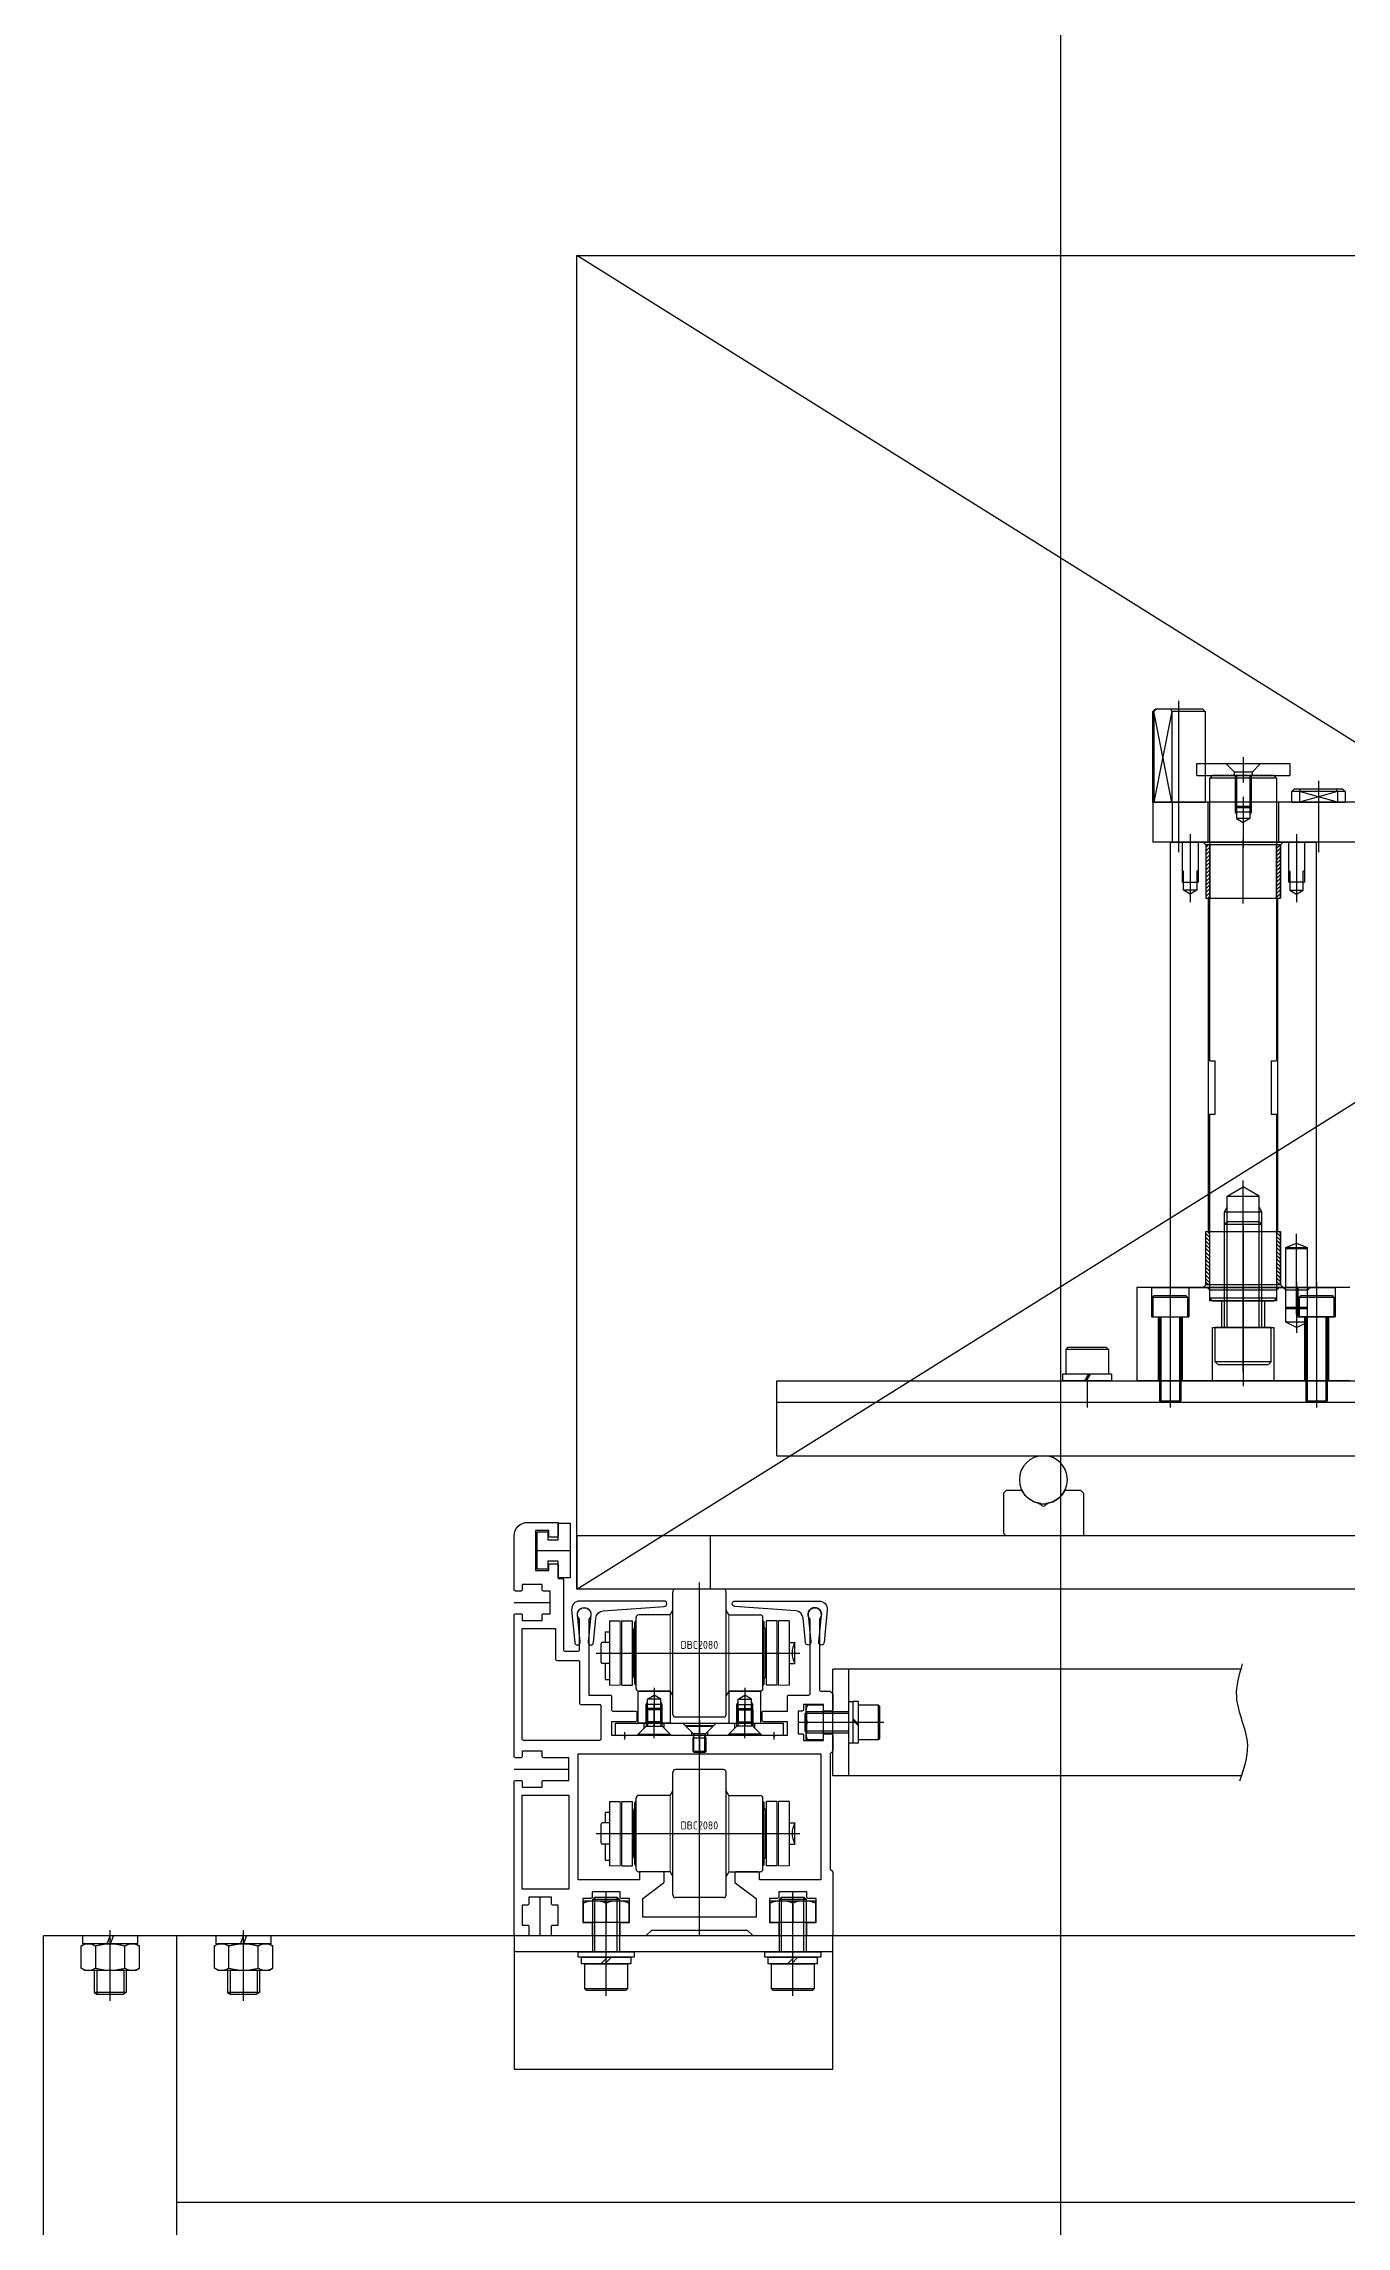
# Model space of a CAD drawing. Header units: millimetres. Extents: x 5349504 to 6791112, y -2212455 to -2153443.
# Drawn here: x 6344537 to 6345026, y -2199513 to -2198694 of the extents above; entities that cross this region are included whole.
import ezdxf

# ---------------------------------------------------------------- set-up
doc = ezdxf.new("R2010")
doc.units = ezdxf.units.MM
doc.header["$LTSCALE"] = 400
doc.linetypes.add('CEN', pattern=[62, 60, -1, 0, -1])
doc.layers.get('0').update_dxf_attribs({"lineweight": 9})
for name, color, linetype in [('CEN', 1, 'CEN'), ('EQUIP', 8, 'Continuous'), ('GRND', 8, 'Continuous')]:
    doc.layers.add(name, color=color, linetype=linetype)
doc.styles.add('F', font='isocp.shx', dxfattribs={"width": 0.8, "height": 3, "bigfont": 'whgtxt.shx'})

# ---------------------------------------------------------------- blocks, each defined once
blk = doc.blocks.new('A$C6F2A16E7')
for points in [[(-43.75, -85.25), (-40.75, -85.25, -0.414214), (-40.25, -85.75), (-40.25, -89.75, -0.414214), (-40.75, -90.25), (-55, -90.25, -0.414214), (-55.5, -89.75), (-55.5, -86.75, -0.414214), (-55, -86.25), (-53, -86.25), (-53, -78.75), (-55, -78.75, -0.414214), (-55.5, -78.25), (-55.5, -75.75), (-64, -75.75), (-64, -78.25, -0.414214), (-64.5, -78.75), (-66.5, -78.75), (-66.5, -86.25), (-64.5, -86.25, -0.414214), (-64, -86.75), (-64, -89.75, -0.414214), (-64.5, -90.25), (-69, -90.25, -0.414214), (-69.5, -89.75), (-69.5, -32.5, -0.414214), (-69, -32), (-67, -32, -0.414214), (-66.5, -32.5), (-66.5, -34.5), (-59, -34.5), (-59, -32.5, -0.414214), (-58.5, -32), (-49, -32), (-49, -23.5), (-58.5, -23.5, -0.414214), (-59, -23), (-59, -21), (-66.5, -21), (-66.5, -23, -0.414214), (-67, -23.5), (-69, -23.5, -0.414214), (-69.5, -23), (-69.5, 30, -0.414214), (-69, 30.5), (-67, 30.5, -0.414214), (-66.5, 30), (-66.5, 28), (-59, 28), (-59, 30, -0.414214), (-58.5, 30.5), (-56, 30.5), (-56, 39), (-58.5, 39, -0.414214), (-59, 39.5), (-59, 41.5), (-66.5, 41.5), (-66.5, 39.5, -0.414214), (-67, 39), (-69, 39, -0.414214), (-69.5, 39.5), (-69.5, 59.75, -0.414214), (-64.5, 64.75), (-53, 64.75), (-53, 59.75, -0.414214), (-53.5, 59.25), (-56, 59.25, -0.414214), (-56.5, 59.75), (-56.5, 61.75), (-61.5, 61.75), (-61.5, 46.75), (-56.5, 46.75), (-56.5, 48.75, -0.414214), (-56, 49.25), (-53.5, 49.25, -0.414214), (-53, 48.75), (-53, 43.75), (-51.5, 43.75, -0.414214), (-51, 43.25), (-51, 17, 0.414214), (-50.5, 16.5), (-45.5, 16.5, 0.414214), (-45, 17), (-45, 28.46, -2.448775), (-41.5, 28.46), (-41.5, 0), (-33.5, 0, -0.414214), (-33, -0.5), (-33, -5.5, 0.414214), (-32.5, -6), (-24, -6, -0.414214), (-23.5, -6.5), (-23.5, -9.5, -0.414214), (-24, -10), (-33, -10), (-33, -15.04), (-28.5, -15.04), (-28, -15.54), (-27.5, -15.04), (-0.5, -15.04), (0, -15.54), (0.5, -15.04), (27.5, -15.04), (28, -15.54), (28.5, -15.04), (33, -15.04), (33, -10), (24, -10, -0.414214), (23.5, -9.5), (23.5, -6.5, -0.414214), (24, -6), (33, -6), (33, -0.5, -0.414214), (33.5, 0), (41, 0, 0.414214), (41.5, 0.5), (41.5, 28.46, -2.448775), (45, 28.46), (45, 2, 0.414214), (45.5, 1.5), (49, 1.5), (49.85, 0.65, -0.198912), (50, 0.29), (50, -5.5, -0.414214), (49.5, -6), (47, -6, -0.414214), (46.5, -5.5), (46.5, -3.5), (39, -3.5), (39, -5.5, -0.414214), (38.5, -6), (37, -6), (37, -14.5), (38.5, -14.5, -0.414214), (39, -15), (39, -17), (46.5, -17), (46.5, -15, -0.414214), (47, -14.5), (49.5, -14.5, -0.414214), (50, -15), (50, -20.79, -0.198912), (49.85, -21.15), (49, -22), (49, -65.25), (49.85, -66.1, -0.198912), (50, -66.46), (50, -89.75, -0.414214), (49.5, -90.25), (40.75, -90.25, -0.414214), (40.25, -89.75), (40.25, -85.75, -0.414214), (40.75, -85.25), (43.75, -85.25), (43.75, -76.25), (40.75, -76.25, -0.414214), (40.25, -75.75), (40.25, -73.75), (29.75, -73.75), (29.75, -75.75, -0.414214), (29.25, -76.25), (26.25, -76.25), (26.25, -85.25), (29.25, -85.25, -0.414214), (29.75, -85.75), (29.75, -89.75, -0.414214), (29.25, -90.25), (20.21, -90.25, -0.198912), (19.85, -90.1), (18, -88.25), (-18, -88.25), (-19.85, -90.1, -0.198912), (-20.21, -90.25), (-29.25, -90.25, -0.414214), (-29.75, -89.75), (-29.75, -85.75, -0.414214), (-29.25, -85.25), (-26.25, -85.25), (-26.25, -76.25), (-29.25, -76.25, -0.414214), (-29.75, -75.75), (-29.75, -73.75), (-40.25, -73.75), (-40.25, -75.75, -0.414214), (-40.75, -76.25), (-43.75, -76.25)], [(-37, -4), (-37, -16.5, -0.414214), (-37.5, -17), (-66, -17, -0.414214), (-66.5, -16.5), (-66.5, 25), (-54, 25), (-54, 13.5, 0.414214), (-53.5, 13), (-45.5, 13, -0.414214), (-45, 12.5), (-45, -3, 0.414214), (-44.5, -3.5), (-37.5, -3.5, -0.414214)], [(-13.45, -70.4, 0.236068), (-13.25, -70), (-13.25, -66.75, 0.414214), (-13.75, -66.25), (-22, -66.25, 0.414214), (-22.5, -66.75), (-22.5, -69.25), (-45.5, -69.25), (-45.5, -22), (45.5, -22), (45.5, -69.25), (22.5, -69.25), (22.5, -66.75, 0.414214), (22, -66.25), (13.75, -66.25, 0.414214), (13.25, -66.75), (13.25, -70, 0.236068), (13.45, -70.4), (21.25, -76.25), (21.25, -83.25), (-21.25, -83.25), (-21.25, -76.25)]]:
    blk.add_lwpolyline(points, format="xyb", close=True)
blk.add_lwpolyline([(-66.5, -72.75), (-66.5, -37.5), (-49, -37.5), (-49, -72.75)], close=True)
at = {"layer": 'EQUIP'}
for p, q in [((-61.5, 54.25), (-53, 54.25)), ((-69.5, 34.75), (-56, 34.75)), ((0, -90.25), (0, 0)), ((-28, -16.66), (-28, -13.96)), ((28, -16.66), (28, -13.96)), ((50, -10.25), (37, -10.25)), ((-69.5, -27.75), (-49, -27.75)), ((-59.75, -90.25), (-59.75, -75.75)), ((-35, -90.25), (-35, -73.75)), ((35, -90.25), (35, -73.75))]:
    blk.add_line(p, q, dxfattribs=at)
blk = doc.blocks.new('A$C00A011E8')
for p, q in [((7.9, 10.25), (12.4, 10.25)), ((7.9, 4), (7.9, 10.25)), ((12.4, 10.25), (12.4, -10.25)), ((0, 7), (4, 7)), ((0, -7), (0, 7)), ((4, 7), (4, 4)), ((4, 4), (7.9, 4)), ((4, -7), (0, -7)), ((7.9, -4), (4, -4)), ((4, -4), (4, -7)), ((7.9, -10.25), (7.9, -4)), ((12.4, -10.25), (7.9, -10.25))]:
    blk.add_line(p, q)
at = {"layer": 'EQUIP'}
blk.add_line((0, 0), (12.4, 0), dxfattribs=at)
blk = doc.blocks.new('A$C70BC12A1')
blk.add_lwpolyline([(-6, 0), (6, 0), (6, 12), (-6, 12)], close=True)
at = {"layer": 'EQUIP'}
for p, q in [((-2.46, 9), (0, 10.42)), ((-2.46, 9), (2.46, 9)), ((-2.46, 0.54), (-2.46, 9)), ((0, 13.2), (0, -1.2)), ((2.46, 9), (0, 10.42)), ((2.46, 0.54), (2.46, 9)), ((-3, 7), (-2.46, 7.94)), ((-3, 7), (3, 7)), ((-3, 0), (-3, 7)), ((-3, 0), (-2.46, 0.54)), ((-2.46, 0.54), (2.46, 0.54)), ((3, 7), (2.46, 7.94)), ((3, 0), (2.46, 0.54)), ((3, 0), (3, 7))]:
    blk.add_line(p, q, dxfattribs=at)
blk = doc.blocks.new('A$C21DB73E4')
for p, q in [((-3, -0.54), (-2.46, 0)), ((-2.46, 0), (2.46, 0)), ((2.46, 0), (3, -0.54)), ((-3, -6.6), (-6, -9.6)), ((-3, -6.6), (-3, -0.54)), ((-3, -0.54), (3, -0.54)), ((3, -6.6), (-3, -6.6)), ((3, -0.54), (3, -6.6)), ((6, -9.6), (3, -6.6)), ((-6, -9.6), (-6, -10)), ((6, -9.6), (-6, -9.6)), ((-6, -10), (6, -10)), ((6, -10), (6, -9.6))]:
    blk.add_line(p, q)
at = {"layer": 'EQUIP'}
for p, q in [((-2.46, 0), (-2.46, -6.6)), ((0, -11.12), (0, 1.22)), ((2.46, 0), (2.46, -6.6))]:
    blk.add_line(p, q, dxfattribs=at)
blk = doc.blocks.new('A$C6F9874AD')
for p, q in [((-5, 5.7), (5, 5.7)), ((2.5, 1.45), (-2.5, 1.45)), ((2.5, -3.57), (-2.5, -3.57))]:
    blk.add_line(p, q)
blk.add_lwpolyline([(-2.25, 2.95), (2.25, 2.95), (5, 5.7), (5, 6), (-5, 6), (-5, 5.7), (-2.25, 2.95)])
blk.add_lwpolyline([(2.25, 2.95, 0.288357), (2.07, 2.45), (2.07, 2.2), (2.5, 1.45), (2.5, -3.57), (2.07, -4), (-2.07, -4), (-2.5, -3.57), (-2.5, 1.45), (-2.07, 2.2), (-2.07, 2.45, 0.288357), (-2.25, 2.95)], format="xyb")
at = {"layer": 'EQUIP'}
for p, q in [((-2.07, -4), (-2.07, 2.2)), ((0, 7), (0, -5)), ((2.07, -4), (2.07, 2.2))]:
    blk.add_line(p, q, dxfattribs=at)
blk = doc.blocks.new('A$C63C32A81')
for p, q in [((31.5, 0), (-31.5, 0)), ((-31.5, -4.5), (-31.5, 0)), ((31.5, -4.5), (31.5, 0)), ((31.5, -4.5), (-31.5, -4.5))]:
    blk.add_line(p, q)
at = {"layer": 'EQUIP'}
for p, q in [((-20.75, -1.85), (-20.75, 0)), ((-17, -5.63), (-17, 1.12)), ((-13.25, -1.85), (-13.25, 0)), ((-3, -3.25), (-6.25, 0)), ((0, 1.12), (0, -5.63)), ((0, 1.12), (0, -5.63)), ((3, -3.25), (6.25, 0)), ((13.25, -1.85), (13.25, 0)), ((17, -5.63), (17, 1.12)), ((20.75, -1.85), (20.75, 0)), ((-20.75, -1.85), (-23.4, -4.5)), ((-13.25, -1.85), (-10.6, -4.5)), ((-3, -3.25), (-3, -4.5)), ((3, -3.25), (3, -4.5)), ((13.25, -1.85), (10.6, -4.5)), ((20.75, -1.85), (23.4, -4.5))]:
    blk.add_line(p, q, dxfattribs=at)
blk = doc.blocks.new('A$C1BD1613E')
at = {"extrusion": (0, 0, -1), "zscale": -1}
blk.add_blockref('A$C70BC12A1', (17, 0), dxfattribs=at)
for name, p in [('A$C70BC12A1', (17, 0)), ('A$C63C32A81', (0, 0))]:
    blk.add_blockref(name, p)
at = {"layer": 'EQUIP', "extrusion": (0, 0, -1), "zscale": -1}
blk.add_blockref('A$C21DB73E4', (17, 5.5), dxfattribs=at)
at = {"layer": 'EQUIP'}
for name, p in [('A$C6F9874AD', (0, -6.95)), ('A$C21DB73E4', (17, 5.5))]:
    blk.add_blockref(name, p, dxfattribs=at)
blk = doc.blocks.new('A$C0E4A51D9')
for p, q in [((-10, -23), (-10, 23)), ((9, 24), (-9, 24)), ((10, -23), (10, 23)), ((-33.7, 12.05), (-29.7, 12.05)), ((-33.7, 12.05), (-33.7, -12.05)), ((-29.1, 12.05), (-25.1, 12.05)), ((-29.1, -12.05), (-29.1, 12.05)), ((-25.1, -12.05), (-25.1, 12.05)), ((-24.8, 8.65), (-24.8, -8.65)), ((-24.3, -11.5), (-24.3, 11.5)), ((-23.8, -13.29), (-23.8, 13.29)), ((-11, 14.29), (-22.8, 14.29)), ((-11, 14.29), (-10, 16.07)), ((11, 14.29), (10, 16.07)), ((11, 14.29), (22.8, 14.29)), ((23.8, -13.29), (23.8, 13.29)), ((24.3, -11.5), (24.3, 11.5)), ((24.8, 8.65), (24.8, -8.65)), ((25.1, -12.05), (25.1, 12.05)), ((29.1, 12.05), (25.1, 12.05)), ((29.1, -12.05), (29.1, 12.05)), ((33.7, 12.05), (29.7, 12.05)), ((33.7, 12.05), (33.7, -12.05)), ((-36.9, -3.46), (-36.9, 3.47)), ((-33.7, 3.97), (-36.4, 3.97)), ((-35.4, 7.97), (-35.4, 3.97)), ((-35.4, 7.97), (-33.7, 7.97)), ((33.7, 3.97), (35.8, 3.97)), ((35.8, -3.96), (35.8, 3.97)), ((-33.7, -3.96), (-36.4, -3.96)), ((-35.4, -3.96), (-35.4, -9.96)), ((33.7, -3.96), (35.8, -3.96)), ((-35.4, -9.96), (-33.7, -9.96)), ((-29.1, -12.05), (-25.1, -12.05)), ((-11, -14.29), (-22.8, -14.29)), ((-11, -14.29), (-10, -16.07)), ((11, -14.29), (10, -16.07)), ((11, -14.29), (22.8, -14.29)), ((29.1, -12.05), (25.1, -12.05)), ((9, -24), (-9, -24))]:
    blk.add_line(p, q)
at = {"lineweight": 0}
for p, q in [((-29.7, -12.05), (-29.7, 12.05)), ((-11, 14.29), (-11, -14.29)), ((11, 14.29), (11, -14.29)), ((29.7, -12.05), (29.7, 12.05)), ((-29.7, -12.05), (-33.7, -12.05)), ((29.7, -12.05), (33.7, -12.05))]:
    blk.add_line(p, q, dxfattribs=at)
for centre, radius, start, end in [((-9, 23), 1, 90, 180), ((9, 23), 1, 0, 90), ((-23.8, 11.5), 0.5, 90, 180), ((-22.8, 13.29), 1, 90, 180), ((22.8, 13.29), 1, 0, 90), ((23.8, 11.5), 0.5, 0, 90), ((-36.4, 3.47), 0.5, 90, 180), ((42.75, 0), 8, 150.28903, 209.71097), ((-36.4, -3.46), 0.5, 180, 270), ((-23.8, -11.5), 0.5, 180, 270), ((-22.8, -13.29), 1, 180, 270), ((22.8, -13.29), 1, 270, 0), ((23.8, -11.5), 0.5, 270, 0), ((-9, -23), 1, 180, 270), ((9, -23), 1, 270, 0)]:
    blk.add_arc(centre, radius, start, end)
for centre, start, end in [((-23.8, 8.65), 120, 180), ((23.8, 8.65), 0, 60), ((-23.8, -8.65), 180, 240), ((23.8, -8.65), 300, 0)]:
    blk.add_arc(centre, 1, start, end, dxfattribs=at)
at = {"layer": 'EQUIP'}
for p, q in [((0, -26.4), (0, 26.4)), ((-38.72, 0), (37.62, 0))]:
    blk.add_line(p, q, dxfattribs=at)
at = {"layer": 'EQUIP', "lineweight": 0, "style": 'F'}
blk.add_text('DBC2080', height=3, dxfattribs=at).set_placement((-7.1, 1.55))
blk = doc.blocks.new('A$C02EA7444')
blk.add_lwpolyline([(1.5, -10.4, 1), (3.5, -10.6), (4.39, -1.4, -0.365037), (7.15, 1.3), (30, 3, 1), (30, 5), (-1.7, 5, 0.442767), (-4.69, 1.71), (-3.5, -10.6, 1), (-1.5, -10.4), (-2.49, -0.24, -1.10147), (2.49, -0.24)], format="xyb", close=True)
blk = doc.blocks.new('A$C4C463F46')
for p, q in [((8.5, 8), (-8.5, 8)), ((-8.5, 0), (-8.5, 8)), ((8.5, 0), (-8.5, 0)), ((0, 7.24), (0, 0)), ((8.5, 8), (8.5, 0))]:
    blk.add_line(p, q)
for centre in [(-4.25, -4.27), (4.25, -4.27)]:
    blk.add_arc(centre, 12.27, 69.72972, 110.27028)
blk = doc.blocks.new('A$C514337F8')
for p, q in [((-5, 19.69), (5, 19.69)), ((0.54, -2), (-1.96, -4.5)), ((1.96, -2), (-0.54, -4.5)), ((8, -13.9), (-8, -13.9))]:
    blk.add_line(p, q)
blk.add_lwpolyline([(-5, 0), (-5, 19.69), (-4.19, 20.5), (4.19, 20.5), (5, 19.69), (5, 0)])
for points in [[(-10.5, -2), (-10.5, 0), (10.5, 0), (10.5, -2)], [(-9.2, -4.5), (-9.2, -2), (9.2, -2), (9.2, -4.5)], [(8, -4.5), (8, -13.9), (7.4, -14.5), (-7.4, -14.5), (-8, -13.9), (-8, -4.5)]]:
    blk.add_lwpolyline(points, close=True)
at = {"layer": 'EQUIP'}
for p, q in [((-4.19, 0), (-4.19, 20.5)), ((0, -16.5), (0, 22.5)), ((4.19, 0), (4.19, 20.5))]:
    blk.add_line(p, q, dxfattribs=at)
blk = doc.blocks.new('A$C65627FEB')
at = {"layer": 'EQUIP'}
for p, q in [((164.28, 329), (165.28, 330)), ((164.28, 329), (176.77, 329)), ((164.28, 329), (164.28, 295)), ((182.91, 330), (165.28, 330)), ((174.28, 333.06), (174.28, 276.37)), ((176.77, 329), (177.21, 330)), ((176.77, 329), (176.77, 295)), ((176.77, 329), (183.55, 295)), ((176.77, 295), (183.55, 329)), ((182.55, 330), (183.55, 329)), ((182.91, 330), (183.91, 329)), ((183.55, 329), (183.91, 329)), ((183.55, 329), (183.55, 295)), ((183.91, 295), (183.91, 329)), ((150, 311.93), (150, 302.43)), ((121.83, 303.06), (121.83, 276.37)), ((143.5, 309.5), (132.5, 309.5)), ((132.5, 309.5), (132.5, 305)), ((146.7, 305), (132.5, 305)), ((138.5, 305), (137.5, 304)), ((137.5, 304), (162.5, 304)), ((137.5, 304), (137.5, 198)), ((138.5, 305), (161.5, 305)), ((156.5, 309.5), (143.5, 309.5)), ((143.5, 309.5), (146.7, 306.3)), ((146.7, 306.3), (153.3, 306.3)), ((146.7, 306.3), (146.7, 305)), ((153.3, 305), (146.7, 305)), ((147, 305), (153, 305)), ((147, 305), (147, 293.39)), ((147.5, 305), (147.5, 292.89)), ((152.5, 305), (152.5, 292.89)), ((153, 305), (153, 293.39)), ((153.3, 306.3), (156.5, 309.5)), ((153.3, 305), (153.3, 306.3)), ((167.5, 305), (153.3, 305)), ((167.5, 309.5), (156.5, 309.5)), ((162.5, 304), (161.5, 305)), ((162.5, 198), (162.5, 304)), ((167.5, 305), (167.5, 309.5)), ((72.03, 295), (183.91, 295)), ((111.83, 299), (112.83, 300)), ((111.83, 299), (131.83, 299)), ((111.83, 299), (111.83, 295)), ((131.83, 295), (111.83, 295)), ((130.83, 300), (112.83, 300)), ((114.69, 299), (115.12, 300)), ((114.69, 299), (128.97, 295)), ((114.69, 299), (114.69, 295)), ((114.69, 295), (128.97, 299)), ((128.97, 299), (128.54, 300)), ((128.97, 299), (128.97, 295)), ((130.83, 300), (131.83, 299)), ((131.83, 295), (131.83, 299)), ((136.75, 295), (136.75, 280)), ((150, 297), (150, 278)), ((163.25, 295), (163.25, 280)), ((183.91, 295), (164.28, 295)), ((176.71, 295), (176.71, 280)), ((183.91, 295), (183.91, 280)), ((147, 293.39), (147, 291.37)), ((147, 293.39), (153, 293.39)), ((147.5, 292.89), (147, 293.39)), ((147, 291.37), (147.5, 290.51)), ((147, 291.37), (153, 291.37)), ((147.5, 292.89), (147.5, 288.93)), ((147.5, 292.89), (152.5, 292.89)), ((147.5, 288.93), (150, 287.48)), ((147.5, 288.93), (152.5, 288.93)), ((152.5, 288.93), (150, 287.48)), ((152.5, 292.89), (153, 293.39)), ((152.5, 292.89), (152.5, 288.93)), ((153, 291.37), (152.5, 290.51)), ((153, 293.39), (153, 291.37)), ((72.03, 280), (183.91, 280)), ((177.5, 280), (122.5, 280)), ((122.5, 113), (122.5, 280)), ((127, 280), (127, 269.61)), ((130, 283), (130, 257.56)), ((133, 280), (133, 269.61)), ((135, 280), (136, 279)), ((136, 259), (136, 279)), ((136, 279), (137.5, 279)), ((136, 279), (136, 259)), ((136, 279), (164, 279)), ((136.23, 279), (137.5, 277.73)), ((137.5, 259), (137.5, 279)), ((150, 257), (150, 281)), ((162.5, 279), (164, 279)), ((162.5, 279), (162.5, 259)), ((163.1, 279), (164, 278.1)), ((164, 279), (165, 280)), ((164, 279), (164, 259)), ((164, 279), (164, 259)), ((167, 280), (167, 269.61)), ((170, 283), (170, 257.56)), ((173, 280), (173, 269.61)), ((177.5, 280), (177.5, 113)), ((136, 277.82), (137.5, 276.32)), ((136, 276.4), (137.5, 274.9)), ((136, 274.99), (137.5, 273.49)), ((136, 273.57), (137.5, 272.07)), ((136, 272.16), (137.5, 270.66)), ((136, 270.75), (137.5, 269.25)), ((162.5, 278.19), (164, 276.69)), ((162.5, 276.77), (164, 275.27)), ((162.5, 275.36), (164, 273.86)), ((162.5, 273.94), (164, 272.44)), ((162.5, 272.53), (164, 271.03)), ((162.5, 271.12), (164, 269.62)), ((127, 269.61), (127.5, 269.11)), ((127, 269.61), (127, 265)), ((127.5, 265), (127, 265)), ((127.5, 265), (127.5, 269.11)), ((127.5, 265), (132.5, 265)), ((127.5, 262), (127.5, 265)), ((130, 260.56), (127.5, 262)), ((132.5, 262), (127.5, 262)), ((132.5, 262), (130, 260.56)), ((132.5, 269.11), (133, 269.61)), ((132.5, 269.11), (132.5, 265)), ((132.5, 265), (133, 265)), ((132.5, 265), (132.5, 262)), ((133, 269.61), (133, 265)), ((136, 269.33), (137.5, 267.83)), ((136, 267.92), (137.5, 266.42)), ((136, 266.5), (137.5, 265)), ((136, 265.09), (137.5, 263.59)), ((136, 263.67), (137.5, 262.17)), ((136, 262.26), (137.5, 260.76)), ((162.5, 269.7), (164, 268.2)), ((162.5, 268.29), (164, 266.79)), ((162.5, 266.87), (164, 265.37)), ((162.5, 265.46), (164, 263.96)), ((162.5, 264.04), (164, 262.54)), ((162.5, 262.63), (164, 261.13)), ((167, 269.61), (167, 265)), ((167.5, 269.11), (167, 269.61)), ((167.5, 265), (167, 265)), ((167.5, 269.11), (167.5, 265)), ((172.5, 265), (167.5, 265)), ((167.5, 265), (167.5, 262)), ((167.5, 262), (172.5, 262)), ((167.5, 262), (170, 260.56)), ((170, 260.56), (172.5, 262)), ((173, 269.61), (172.5, 269.11)), ((172.5, 265), (172.5, 269.11)), ((172.5, 262), (172.5, 265)), ((172.5, 265), (173, 265)), ((173, 269.61), (173, 265)), ((136, 260.85), (137.5, 259.35)), ((136, 259.43), (136.43, 259)), ((137.5, 259), (136, 259)), ((164, 259), (136, 259)), ((137, 134), (137, 259)), ((162.5, 261.22), (164, 259.72)), ((162.5, 259.8), (163.3, 259)), ((164, 259), (162.5, 259)), ((163, 134), (163, 259)), ((139.5, 198), (137.5, 198)), ((139.5, 198), (139.5, 178)), ((162.5, 198), (160.5, 198)), ((160.5, 178), (160.5, 198)), ((139.5, 178), (137.5, 178)), ((137.5, 178), (137.5, 109)), ((162.5, 178), (160.5, 178)), ((162.5, 109), (162.5, 178)), ((144, 147.31), (150, 150.77)), ((144, 147.31), (150, 150.77)), ((150, 106), (150, 153.22)), ((150, 81.6), (150, 152.61)), ((156, 147.31), (150, 150.77)), ((156, 147.31), (150, 150.77)), ((143, 141.46), (144, 143.19)), ((143, 141.46), (144, 143.19)), ((143, 136.78), (143, 141.46)), ((157, 141.46), (143, 141.46)), ((157, 141.46), (143, 141.46)), ((143, 136.78), (143, 141.46)), ((144, 137.78), (144, 147.31)), ((156, 147.31), (144, 147.31)), ((156, 147.31), (144, 147.31)), ((144, 137.78), (144, 147.31)), ((156, 137.78), (156, 147.31)), ((156, 137.78), (156, 147.31)), ((157, 141.46), (156, 143.19)), ((157, 141.46), (156, 143.19)), ((157, 136.78), (157, 141.46)), ((157, 136.78), (157, 141.46)), ((130, 111), (130, 133.15)), ((136, 133.57), (136.43, 134)), ((137.5, 134), (136, 134)), ((136, 134), (136, 114)), ((136, 114), (136, 134)), ((164, 134), (136, 134)), ((136, 132.15), (137.5, 133.65)), ((136, 130.74), (137.5, 132.24)), ((137.5, 134), (137.5, 114)), ((143, 136.78), (144, 137.78)), ((143, 136.78), (144, 137.78)), ((157, 136.78), (143, 136.78)), ((143, 98), (143, 136.78)), ((143, 108), (143, 136.78)), ((157, 136.78), (143, 136.78)), ((156, 137.78), (144, 137.78)), ((144, 98), (144, 137.78)), ((144, 108), (144, 137.78)), ((156, 137.78), (144, 137.78)), ((150, 136), (150, 112)), ((157, 136.78), (156, 137.78)), ((156, 98), (156, 137.78)), ((156, 108), (156, 137.78)), ((157, 136.78), (156, 137.78)), ((157, 98), (157, 136.78)), ((157, 108), (157, 136.78)), ((162.5, 133.2), (163.3, 134)), ((162.5, 114), (162.5, 134)), ((164, 134), (162.5, 134)), ((162.5, 131.78), (164, 133.28)), ((162.5, 130.37), (164, 131.87)), ((164, 114), (164, 134)), ((164, 114), (164, 134)), ((126.04, 128.02), (126, 128)), ((126, 127.5), (126.5, 128)), ((126, 128), (126, 113)), ((134, 128), (126, 128)), ((126, 127.5), (134, 127.5)), ((126, 127.5), (126, 105.5)), ((130, 129.73), (126.04, 128.02)), ((133.5, 128), (126.5, 128)), ((130, 103), (130, 130)), ((134, 128), (130, 129.73)), ((133.5, 128), (134, 127.5)), ((134, 113), (134, 128)), ((134, 105.5), (134, 127.5)), ((136, 129.33), (137.5, 130.83)), ((136, 127.91), (137.5, 129.41)), ((136, 126.5), (137.5, 128)), ((136, 125.08), (137.5, 126.58)), ((136, 123.67), (137.5, 125.17)), ((136, 122.25), (137.5, 123.75)), ((162.5, 128.96), (164, 130.46)), ((162.5, 127.54), (164, 129.04)), ((162.5, 126.13), (164, 127.63)), ((162.5, 124.71), (164, 126.21)), ((162.5, 123.3), (164, 124.8)), ((162.5, 121.88), (164, 123.38)), ((122.5, 115), (122.5, 76)), ((130, 115), (130, 96)), ((136, 120.84), (137.5, 122.34)), ((136, 119.43), (137.5, 120.93)), ((136, 118.01), (137.5, 119.51)), ((136, 116.6), (137.5, 118.1)), ((136, 115.18), (137.5, 116.68)), ((136.23, 114), (137.5, 115.27)), ((150, 115), (150, 76)), ((162.5, 120.47), (164, 121.97)), ((162.5, 119.06), (164, 120.56)), ((162.5, 117.64), (164, 119.14)), ((162.5, 116.23), (164, 117.73)), ((162.5, 114.81), (164, 116.31)), ((163.1, 114), (164, 114.9)), ((177.5, 115), (177.5, 76)), ((110, 113), (190, 113)), ((115.5, 113), (115.5, 102)), ((129.5, 113), (115.5, 113)), ((115.5, 113), (115.5, 102)), ((116, 109.4), (116.6, 110)), ((129, 109.4), (116, 109.4)), ((116, 109.4), (116, 102)), ((128.4, 110), (116.6, 110)), ((122.5, 113.68), (122.5, 68)), ((177.5, 113), (122.5, 113)), ((124.95, 113), (125.95, 112)), ((136.5, 113), (125.51, 113)), ((125.95, 112), (134.05, 112)), ((125.95, 100), (125.95, 112)), ((129, 109.4), (128.4, 110)), ((129, 109.4), (129, 102)), ((129.5, 113), (129.5, 102)), ((129.5, 113), (129.5, 102)), ((135.05, 113), (134.05, 112)), ((134.05, 100), (134.05, 112)), ((135, 113), (136, 114)), ((136, 114), (137.5, 114)), ((136, 114), (164, 114)), ((136.5, 113), (137.5, 112)), ((137.5, 112), (162.5, 112)), ((137.5, 112), (137.5, 108)), ((137.5, 109), (138.5, 108)), ((137.5, 109), (162.5, 109)), ((137.5, 108), (162.5, 108)), ((161.5, 108), (138.5, 108)), ((142, 108), (143, 108)), ((142, 108), (142, 98)), ((143, 108), (157, 108)), ((158, 98), (158, 108)), ((161.5, 108), (162.5, 109)), ((162.5, 114), (164, 114)), ((162.5, 112), (163.5, 113)), ((162.5, 108), (162.5, 112)), ((164, 114), (165, 113)), ((170.5, 113), (170.5, 102)), ((184.5, 113), (170.5, 113)), ((170.5, 113), (170.5, 102)), ((171, 109.4), (171.6, 110)), ((184, 109.4), (171, 109.4)), ((171, 109.4), (171, 102)), ((183.4, 110), (171.6, 110)), ((177.5, 113.68), (177.5, 68)), ((184, 109.4), (183.4, 110)), ((184, 109.4), (184, 102)), ((184.5, 113), (184.5, 102)), ((184.5, 113), (184.5, 102)), ((190, 113), (190, 78)), ((115.5, 102), (129.5, 102)), ((129.5, 102), (115.5, 102)), ((118, 102), (118, 78)), ((118, 102), (118, 78)), ((118.5, 102), (118.5, 70.5)), ((119, 102), (119, 70)), ((130, 98), (125.95, 100)), ((125.95, 100), (134.05, 100)), ((126, 105.5), (134, 105.5)), ((126, 105.5), (126.5, 105)), ((126, 102), (126, 70)), ((126.5, 105), (133.5, 105)), ((126.5, 102), (126.5, 70.5)), ((127, 102), (127, 78)), ((127, 102), (127, 78)), ((130, 98), (134.05, 100)), ((133.5, 105), (134, 105.5)), ((184.5, 102), (170.5, 102)), ((184.5, 102), (170.5, 102)), ((173, 102), (173, 78)), ((173, 102), (173, 78)), ((173.5, 102), (173.5, 70.5)), ((174, 102), (174, 70)), ((181, 102), (181, 70)), ((181.5, 102), (181.5, 70.5)), ((182, 102), (182, 78)), ((182, 102), (182, 78)), ((142, 98), (138.5, 98)), ((138.5, 98), (138.5, 78)), ((139.5, 85.2), (139.5, 98)), ((139.5, 98), (160.5, 98)), ((158, 98), (142, 98)), ((161.5, 98), (158, 98)), ((160.5, 85.2), (160.5, 98)), ((161.5, 78), (161.5, 98)), ((200.6, 89.8), (201.3, 90.5)), ((201.3, 90.5), (215.9, 90.5)), ((215.9, 90.5), (216.6, 89.8)), ((140.7, 84), (139.5, 85.2)), ((139.5, 85.2), (150, 85.2)), ((140.7, 84), (150, 84)), ((150, 85.2), (160.5, 85.2)), ((150, 84), (159.3, 84)), ((159.3, 84), (160.5, 85.2)), ((200.6, 89.8), (216.6, 89.8)), ((200.6, 89.8), (200.6, 80.5)), ((216.6, 89.8), (216.6, 80.5)), ((325, 78), (-325, 78)), ((110, 78), (190, 78)), ((199.4, 80.5), (199.4, 78)), ((199.4, 80.5), (217.8, 80.5)), ((199.4, 78), (217.8, 78)), ((207.47, 80.5), (209, 78)), ((208.08, 80.5), (209.62, 78)), ((208.6, 80), (208.6, 68)), ((217.8, 80.5), (217.8, 78)), ((325, 70), (325, 78)), ((325, 70), (-325, 70)), ((325, 70), (-325, 70)), ((118.5, 70.5), (119, 70)), ((126.5, 70.5), (118.5, 70.5)), ((126, 70), (119, 70)), ((126.5, 70.5), (126, 70)), ((173.5, 70.5), (174, 70)), ((181.5, 70.5), (173.5, 70.5)), ((181, 70), (174, 70)), ((181.5, 70.5), (181, 70)), ((325, 50), (325, 70)), ((325, 50), (-325, 50)), ((210, 36), (211, 37)), ((210, 36), (210, 20)), ((211, 37), (216.94, 37)), ((233.06, 37), (239, 37)), ((239, 37), (240, 36)), ((240, 36), (240, 21)), ((226.58, 32), (223.42, 32)), ((45, 20), (400, 20)), ((45, 20), (239, 20)), ((240, 21), (239, 20)), ((350, 20), (350, 0)), ((400, 20), (400, 0)), ((-400, 0), (400, 0))]:
    blk.add_line(p, q, dxfattribs=at)
blk.add_circle((225, 41), 9, dxfattribs=at)
for centre, radius, start, end in [((225, 41), 9, 206.3878, 263.63052), ((225, 41), 9, 276.36948, 333.6122), ((225, 32), 1, 176.81526, 3.18474)]:
    blk.add_arc(centre, radius, start, end, dxfattribs=at)
blk = doc.blocks.new('BL-EQ-SECT_1_20230313')
at = {"layer": 'EQUIP'}
for p, q in [((24282.74, 1902.6), (25082.74, 2402.6)), ((25082.74, 1902.6), (24282.74, 2402.6)), ((24833.59, 1872.6), (24986.74, 1872.6)), ((24980.74, 1832.6), (24980.74, 1872.6)), ((24986.74, 1832.6), (24986.74, 1872.6)), ((24969.14, 1858.6), (24969.64, 1859.1)), ((24969.14, 1846.6), (24969.14, 1858.6)), ((24969.64, 1859.1), (24977.14, 1859.1)), ((24969.64, 1846.1), (24969.64, 1859.1)), ((24977.14, 1844.8), (24977.14, 1860.4)), ((24977.14, 1860.4), (24979.14, 1860.4)), ((24979.14, 1844.8), (24979.14, 1860.4)), ((24979.14, 1860.35), (24980.74, 1860.35)), ((24990.24, 1846.1), (24990.24, 1859.1)), ((24990.24, 1859.1), (24996.74, 1859.1)), ((24996.74, 1846.1), (24996.74, 1859.1)), ((24967.64, 1852.6), (24998.64, 1852.6)), ((24979.14, 1853.93), (24977.14, 1851.93)), ((24979.14, 1853.26), (24977.14, 1851.26)), ((24980.74, 1856.6), (24996.46, 1856.6)), ((24980.74, 1855.92), (24997.14, 1855.92)), ((24996.46, 1848.6), (24996.46, 1856.6)), ((24996.46, 1856.6), (24997.14, 1855.92)), ((24997.14, 1849.27), (24997.14, 1855.92)), ((24969.64, 1846.1), (24969.14, 1846.6)), ((24969.64, 1846.1), (24977.14, 1846.1)), ((24977.14, 1844.8), (24979.14, 1844.8)), ((24979.14, 1844.85), (24980.74, 1844.85)), ((24980.74, 1849.27), (24997.14, 1849.27)), ((24980.74, 1848.6), (24996.46, 1848.6)), ((24990.24, 1846.1), (24996.74, 1846.1)), ((24997.14, 1849.27), (24996.46, 1848.6)), ((24833.37, 1832.6), (24986.74, 1832.6)), ((24082.74, 1772.6), (25282.74, 1772.6)), ((25198.24, 1769.6), (25196.77, 1768.75)), ((25196.77, 1760.44), (25196.77, 1768.75)), ((25197.44, 1769.6), (25197.44, 1772.6)), ((25197.44, 1769.6), (25218.04, 1769.6)), ((25202.25, 1760.44), (25202.25, 1768.75)), ((25207.68, 1769.6), (25206.59, 1772.6)), ((25207.74, 1748.15), (25207.74, 1774.72)), ((25208.88, 1769.6), (25207.79, 1772.6)), ((25213.22, 1760.44), (25213.22, 1768.75)), ((25217.24, 1769.6), (25218.71, 1768.75)), ((25218.04, 1769.6), (25218.04, 1772.6)), ((25218.71, 1760.44), (25218.71, 1768.75)), ((25232.74, 349.6), (25232.74, 1772.6)), ((25248.24, 1769.6), (25246.77, 1768.75)), ((25246.77, 1760.44), (25246.77, 1768.75)), ((25247.44, 1769.6), (25247.44, 1772.6)), ((25247.44, 1769.6), (25268.04, 1769.6)), ((25252.25, 1760.44), (25252.25, 1768.75)), ((25257.68, 1769.6), (25256.59, 1772.6)), ((25257.74, 1748.15), (25257.74, 1774.72)), ((25258.88, 1769.6), (25257.79, 1772.6)), ((25263.22, 1760.44), (25263.22, 1768.75)), ((25267.24, 1769.6), (25268.71, 1768.75)), ((25268.04, 1769.6), (25268.04, 1772.6)), ((25268.71, 1760.44), (25268.71, 1768.75)), ((25282.74, 349.6), (25282.74, 1772.6)), ((24986.74, 1766.6), (25106.24, 1766.6)), ((25198.24, 1759.6), (25196.77, 1760.44)), ((25217.24, 1759.6), (25218.71, 1760.44)), ((25248.24, 1759.6), (25246.77, 1760.44)), ((25267.24, 1759.6), (25268.71, 1760.44)), ((25198.24, 1759.6), (25217.24, 1759.6)), ((25201.74, 1759.6), (25201.74, 1751.31)), ((25202.69, 1759.6), (25202.69, 1750.76)), ((25212.79, 1759.6), (25212.79, 1750.76)), ((25213.74, 1759.6), (25213.74, 1751.31)), ((25248.24, 1759.6), (25267.24, 1759.6)), ((25251.74, 1759.6), (25251.74, 1751.31)), ((25252.69, 1759.6), (25252.69, 1750.76)), ((25262.79, 1759.6), (25262.79, 1750.76)), ((25263.74, 1759.6), (25263.74, 1751.31)), ((25201.74, 1751.31), (25213.74, 1751.31)), ((25201.74, 1751.31), (25202.97, 1750.6)), ((25202.97, 1750.6), (25212.51, 1750.6)), ((25213.74, 1751.31), (25212.51, 1750.6)), ((25251.74, 1751.31), (25263.74, 1751.31)), ((25251.74, 1751.31), (25252.97, 1750.6)), ((25252.97, 1750.6), (25262.51, 1750.6)), ((25263.74, 1751.31), (25262.51, 1750.6)), ((24132.74, 1672.6), (25232.74, 1672.6))]:
    blk.add_line(p, q, dxfattribs=at)
blk.add_lwpolyline([(24282.74, 1902.6), (25082.74, 1902.6), (25082.74, 2402.6), (24282.74, 2402.6)], close=True, dxfattribs=at)
blk.add_lwpolyline([(25106.24, 1772.6), (25106.24, 1722.6), (24986.74, 1722.6), (24986.74, 1772.6)], dxfattribs=at)
for centre in [(24987.36, 1855.85), (24987.36, 1849.35)]:
    blk.add_arc(centre, 9.38, 339.72972, 20.27028, dxfattribs=at)
blk.add_open_spline([(24834.04, 1830.69), (24832.48, 1835.12, -270.82), (24828.79, 1845.63, -270.82), (24837.25, 1860.16, -270.82), (24834.23, 1870.44, -270.82), (24833.01, 1874.59, -270.82)], degree=3, knots=[0, 0, 0, 0, 13.617906, 32.263085, 44.880263, 44.880263, 44.880263, 44.880263], dxfattribs=at)
for points, weights in [([(25202.25, 1768.75), (25199.51, 1770.33, -270.82), (25196.77, 1768.75, -270.82)], [1, 1.15468540408, 1]), ([(25207.74, 1769.6), (25205.19, 1769.6, -270.82), (25202.25, 1768.75, -270.82)], [1, 1.03795953678, 1]), ([(25213.22, 1768.75), (25210.28, 1769.6, -270.82), (25207.74, 1769.6, -270.82)], [1, 1.03795953678, 1]), ([(25218.71, 1768.75), (25215.97, 1770.33, -270.82), (25213.22, 1768.75, -270.82)], [1, 1.15468540408, 1]), ([(25252.25, 1768.75), (25249.51, 1770.33, -270.82), (25246.77, 1768.75, -270.82)], [1, 1.15468540408, 1]), ([(25257.74, 1769.6), (25255.19, 1769.6, -270.82), (25252.25, 1768.75, -270.82)], [1, 1.03795953678, 1]), ([(25263.22, 1768.75), (25260.28, 1769.6, -270.82), (25257.74, 1769.6, -270.82)], [1, 1.03795953678, 1]), ([(25268.71, 1768.75), (25265.97, 1770.33, -270.82), (25263.22, 1768.75, -270.82)], [1, 1.15468540408, 1]), ([(25202.25, 1760.44), (25199.51, 1758.86, -270.82), (25196.77, 1760.44, -270.82)], [1, 1.15468540408, 1]), ([(25207.74, 1759.6), (25205.19, 1759.6, -270.82), (25202.25, 1760.44, -270.82)], [1, 1.03795953678, 1]), ([(25213.22, 1760.44), (25210.28, 1759.6, -270.82), (25207.74, 1759.6, -270.82)], [1, 1.03795953678, 1]), ([(25218.71, 1760.44), (25215.97, 1758.86, -270.82), (25213.22, 1760.44, -270.82)], [1, 1.15468540408, 1]), ([(25252.25, 1760.44), (25249.51, 1758.86, -270.82), (25246.77, 1760.44, -270.82)], [1, 1.15468540408, 1]), ([(25257.74, 1759.6), (25255.19, 1759.6, -270.82), (25252.25, 1760.44, -270.82)], [1, 1.03795953678, 1]), ([(25263.22, 1760.44), (25260.28, 1759.6, -270.82), (25257.74, 1759.6, -270.82)], [1, 1.03795953678, 1]), ([(25268.71, 1760.44), (25265.97, 1758.86, -270.82), (25263.22, 1760.44, -270.82)], [1, 1.15468540408, 1])]:
    blk.add_rational_spline(points, weights, degree=2, dxfattribs=at)
at = {"layer": 'EQUIP', "extrusion": (0, 0, -1), "xscale": -1, "zscale": -1}
for name, p in [('A$C65627FEB', (-24682.74, 1902.6)), ('A$C1BD1613E', (-25036.74, 1852.31))]:
    blk.add_blockref(name, p, dxfattribs=at)
at = {"layer": 'EQUIP', "xscale": -1}
for name, p in [('A$C6F2A16E7', (25036.74, 1862.85)), ('A$C00A011E8', (25097.64, 1917.1)), ('A$C0E4A51D9', (25036.74, 1878.6)), ('A$C02EA7444', (25079.99, 1893.1)), ('A$C0E4A51D9', (25036.74, 1810.89)), ('A$C514337F8', (25001.74, 1766.6)), ('A$C4C463F46', (25001.74, 1777.6)), ('A$C514337F8', (25071.74, 1766.6)), ('A$C4C463F46', (25071.74, 1777.6))]:
    blk.add_blockref(name, p, dxfattribs=at)
at = {"layer": 'EQUIP'}
blk.add_blockref('A$C02EA7444', (24993.49, 1893.1), dxfattribs=at)

msp = doc.modelspace()

# ---------------------------------------------------------------- block references
at = {"layer": 'GRND', "xscale": -1}
msp.add_blockref('BL-EQ-SECT_1_20230313', (6369820.12, -2201176.2), dxfattribs=at)

# ---------------------------------------------------------------- next in the draw order: linework, layer by layer
at = {"layer": 'CEN'}
msp.add_line((6344918.86, -2197507.44), (6344918.86, -2200945.88), dxfattribs=at)

doc.saveas('drawing.dxf')
